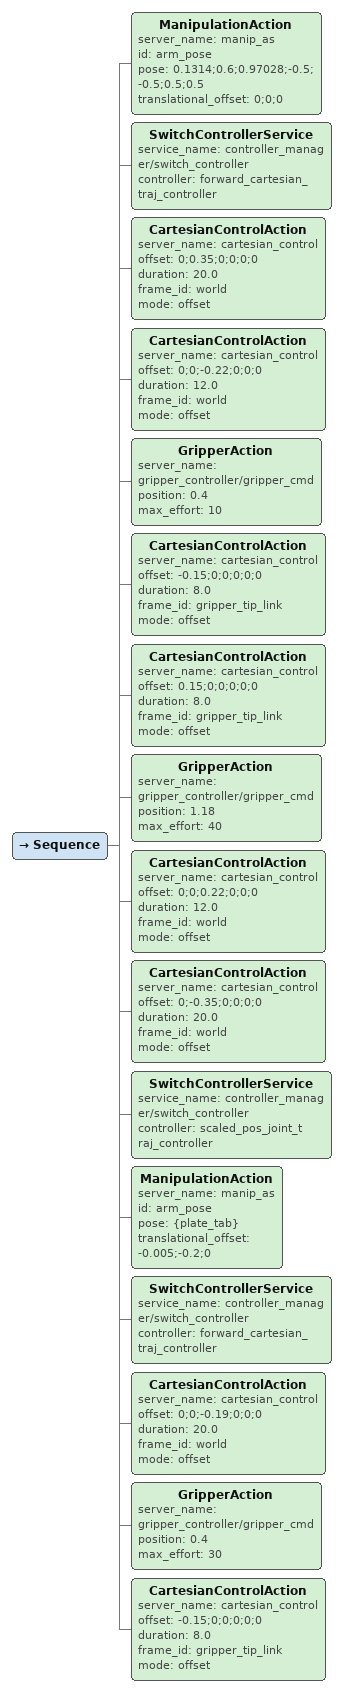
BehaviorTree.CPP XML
<Sequence>

    <ManipulationAction server_name="manip_as" id="arm_pose" pose="0.1314;0.6;0.97028;-0.5;-0.5;0.5;0.5" translational_offset="0;0;0"/>

    <SwitchControllerService service_name="controller_manager/switch_controller" controller="forward_cartesian_traj_controller"/>

    <CartesianControlAction server_name="cartesian_control" offset="0;0.35;0;0;0;0" duration="20.0" frame_id="world" mode="offset"/>

    <CartesianControlAction server_name="cartesian_control" offset="0;0;-0.22;0;0;0" duration="12.0" frame_id="world" mode="offset"/>

    <GripperAction server_name="gripper_controller/gripper_cmd" position="0.4" max_effort="10"/>

    <CartesianControlAction server_name="cartesian_control" offset="-0.15;0;0;0;0;0" duration="8.0" frame_id="gripper_tip_link" mode="offset"/>

    <CartesianControlAction server_name="cartesian_control" offset="0.15;0;0;0;0;0" duration="8.0" frame_id="gripper_tip_link" mode="offset"/>

    <GripperAction server_name="gripper_controller/gripper_cmd" position="1.18" max_effort="40"/>

    <CartesianControlAction server_name="cartesian_control" offset="0;0;0.22;0;0;0" duration="12.0" frame_id="world" mode="offset"/>

    <CartesianControlAction server_name="cartesian_control" offset="0;-0.35;0;0;0;0" duration="20.0" frame_id="world" mode="offset"/>

    <SwitchControllerService service_name="controller_manager/switch_controller" controller="scaled_pos_joint_traj_controller"/>

    <ManipulationAction server_name="manip_as" id="arm_pose" pose="{plate_tab}" translational_offset="-0.005;-0.2;0"/>

    <SwitchControllerService service_name="controller_manager/switch_controller" controller="forward_cartesian_traj_controller"/>

    <CartesianControlAction server_name="cartesian_control" offset="0;0;-0.19;0;0;0" duration="20.0" frame_id="world" mode="offset"/>

    <GripperAction server_name="gripper_controller/gripper_cmd" position="0.4" max_effort="30"/>

    <CartesianControlAction server_name="cartesian_control" offset="-0.15;0;0;0;0;0" duration="8.0" frame_id="gripper_tip_link" mode="offset"/>

</Sequence>
